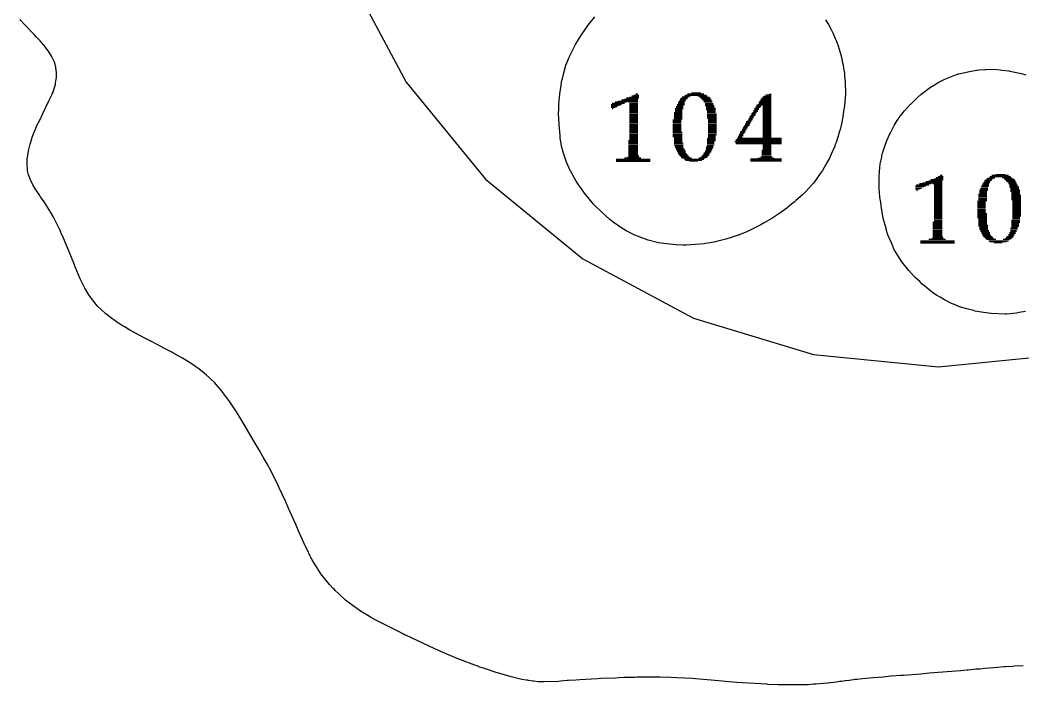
# Model space of a CAD drawing. Header units: metres. Extents: x 4 to 195, y 3 to 197.
# Drawn here: x 10.7 to 107.8, y 3.4 to 67.8 of the extents above; entities that cross this region are included whole.
import ezdxf

# ---------------------------------------------------------------- set-up
doc = ezdxf.new("R2010")
doc.units = ezdxf.units.M

msp = doc.modelspace()

# ---------------------------------------------------------------- linework, layer by layer
for p, q in [((42.339, 72.459), (48.068, 61.74)), ((65.682, 67.235), (66.34, 68.071)), ((10.759, 67.724), (10.693, 67.795)), ((11.071, 67.378), (10.759, 67.724)), ((12.051, 66.371), (11.071, 67.378)), ((65.465, 66.927), (65.682, 67.235)), ((88.701, 67.781), (88.977, 67.332)), ((88.977, 67.332), (89.27, 66.785)), ((12.266, 66.136), (12.051, 66.371)), ((12.452, 65.939), (12.266, 66.136)), ((64.658, 65.724), (65.076, 66.328)), ((65.076, 66.328), (65.465, 66.927)), ((89.27, 66.785), (89.412, 66.506)), ((89.412, 66.506), (89.638, 65.976)), ((12.55, 65.847), (12.452, 65.939)), ((12.582, 65.812), (12.55, 65.847)), ((12.639, 65.739), (12.582, 65.812)), ((12.979, 65.342), (12.639, 65.739)), ((13.026, 65.29), (12.979, 65.342)), ((13.124, 65.166), (13.026, 65.29)), ((13.42, 64.768), (13.124, 65.166)), ((64.245, 64.941), (64.481, 65.402)), ((64.481, 65.402), (64.658, 65.724)), ((89.638, 65.976), (89.745, 65.714)), ((89.745, 65.714), (89.912, 65.262)), ((89.912, 65.262), (90.024, 64.941)), ((13.498, 64.636), (13.42, 64.768)), ((13.741, 64.247), (13.498, 64.636)), ((13.927, 63.87), (13.741, 64.247)), ((63.731, 63.837), (63.868, 64.159)), ((63.868, 64.159), (64.001, 64.423)), ((64.001, 64.423), (64.245, 64.941)), ((90.024, 64.941), (90.238, 64.159)), ((90.238, 64.159), (90.34, 63.607)), ((14.004, 63.725), (13.927, 63.87)), ((14.049, 63.6), (14.004, 63.725)), ((14.152, 63.203), (14.049, 63.6)), ((14.165, 63.136), (14.152, 63.203)), ((14.226, 62.681), (14.165, 63.136)), ((63.318, 62.525), (63.559, 63.376)), ((63.559, 63.376), (63.731, 63.837)), ((90.34, 63.607), (90.397, 63.376)), ((90.397, 63.376), (90.469, 62.917)), ((14.205, 62.034), (14.221, 62.159)), ((14.221, 62.159), (14.232, 62.556)), ((14.232, 62.556), (14.226, 62.681)), ((63.213, 62.077), (63.318, 62.525)), ((90.469, 62.917), (90.519, 62.627)), ((90.519, 62.627), (90.543, 62.274)), ((90.543, 62.274), (90.588, 61.811)), ((100.246, 62.041), (100.732, 62.239)), ((100.732, 62.239), (101.387, 62.478)), ((101.387, 62.478), (101.524, 62.531)), ((101.524, 62.531), (101.613, 62.559)), ((101.613, 62.559), (102.638, 62.777)), ((102.638, 62.777), (103.309, 62.89)), ((103.309, 62.89), (103.375, 62.895)), ((103.375, 62.895), (103.582, 62.932)), ((103.582, 62.932), (104.141, 62.98)), ((104.141, 62.98), (104.252, 62.975)), ((104.252, 62.975), (104.956, 62.989)), ((104.956, 62.989), (104.961, 62.989)), ((104.961, 62.989), (105.645, 62.922)), ((105.645, 62.922), (105.752, 62.914)), ((105.752, 62.914), (106.429, 62.824)), ((106.429, 62.824), (106.541, 62.805)), ((106.541, 62.805), (107.657, 62.572)), ((107.657, 62.572), (108.092, 62.462)), ((13.993, 61.115), (14.115, 61.513)), ((14.115, 61.513), (14.14, 61.637)), ((14.14, 61.637), (14.205, 62.034)), ((48.068, 61.74), (55.778, 52.345)), ((62.964, 60.624), (63.076, 61.433)), ((63.076, 61.433), (63.14, 61.811)), ((63.14, 61.811), (63.213, 62.077)), ((90.588, 61.811), (90.602, 61.35)), ((90.602, 61.35), (90.622, 61.029)), ((97.918, 60.555), (98.865, 61.267)), ((98.865, 61.267), (99.233, 61.496)), ((99.233, 61.496), (99.649, 61.74)), ((99.649, 61.74), (99.851, 61.851)), ((99.851, 61.851), (100.246, 62.041)), ((13.587, 60.142), (13.803, 60.593)), ((13.803, 60.593), (13.926, 60.916)), ((13.926, 60.916), (13.993, 61.115)), ((62.874, 59.624), (62.918, 60.246)), ((62.918, 60.246), (62.964, 60.624)), ((69.721, 60.289), (70.621, 60.289)), ((70.621, 60.389), (69.921, 60.389)), ((70.121, 60.489), (70.621, 60.489)), ((70.521, 60.589), (70.321, 60.589)), ((75.421, 60.289), (74.821, 60.289)), ((75.621, 60.389), (75.021, 60.389)), ((75.121, 60.489), (77.121, 60.489)), ((76.921, 60.589), (75.321, 60.589)), ((76.621, 60.689), (75.721, 60.689)), ((77.221, 60.389), (76.321, 60.389)), ((76.521, 60.289), (77.421, 60.289)), ((83.421, 60.289), (82.621, 60.289)), ((82.721, 60.389), (83.421, 60.389)), ((83.421, 60.489), (82.921, 60.489)), ((83.221, 60.589), (83.421, 60.589)), ((90.598, 60.246), (90.521, 59.454)), ((90.615, 60.567), (90.598, 60.246)), ((90.622, 61.029), (90.615, 60.567)), ((96.936, 59.616), (97.603, 60.269)), ((97.603, 60.269), (97.918, 60.555)), ((12.907, 58.704), (13.46, 59.853)), ((13.46, 59.853), (13.587, 60.142)), ((62.863, 59.155), (62.867, 59.464)), ((62.867, 59.464), (62.874, 59.624)), ((67.921, 59.589), (68.921, 59.589)), ((68.721, 59.489), (67.921, 59.489)), ((67.921, 59.389), (68.521, 59.389)), ((68.321, 59.289), (67.921, 59.289)), ((69.221, 59.689), (68.021, 59.689)), ((69.421, 59.789), (68.321, 59.789)), ((68.621, 59.889), (70.521, 59.889)), ((70.521, 59.989), (68.921, 59.989)), ((69.221, 60.089), (70.521, 60.089)), ((70.621, 60.189), (69.421, 60.189)), ((70.521, 59.789), (69.621, 59.789)), ((69.721, 59.689), (70.521, 59.689)), ((70.521, 59.589), (69.721, 59.589)), ((69.721, 59.489), (70.521, 59.489)), ((70.521, 59.389), (69.721, 59.389)), ((69.721, 59.289), (70.521, 59.289)), ((74.221, 59.389), (74.921, 59.389)), ((74.921, 59.289), (74.221, 59.289)), ((74.321, 59.589), (75.021, 59.589)), ((74.921, 59.489), (74.321, 59.489)), ((74.421, 59.789), (75.021, 59.789)), ((75.021, 59.689), (74.421, 59.689)), ((75.121, 59.889), (74.521, 59.889)), ((75.221, 60.089), (74.621, 60.089)), ((74.621, 59.989), (75.121, 59.989)), ((74.721, 60.189), (75.321, 60.189)), ((77.521, 60.189), (76.621, 60.189)), ((76.721, 60.089), (77.621, 60.089)), ((77.621, 59.989), (76.821, 59.989)), ((76.921, 59.889), (77.721, 59.889)), ((77.721, 59.789), (76.921, 59.789)), ((77.021, 59.689), (77.821, 59.689)), ((77.821, 59.589), (77.021, 59.589)), ((77.021, 59.489), (77.921, 59.489)), ((77.921, 59.389), (77.121, 59.389)), ((77.121, 59.289), (77.921, 59.289)), ((82.321, 59.289), (81.921, 59.289)), ((82.521, 59.489), (82.021, 59.489)), ((82.021, 59.389), (82.421, 59.389)), ((82.121, 59.589), (83.421, 59.589)), ((82.221, 59.789), (83.421, 59.789)), ((83.421, 59.689), (82.221, 59.689)), ((83.421, 59.889), (82.321, 59.889)), ((83.421, 60.089), (82.421, 60.089)), ((82.421, 59.989), (83.421, 59.989)), ((82.521, 60.189), (83.421, 60.189)), ((83.421, 59.489), (82.621, 59.489)), ((82.621, 59.389), (83.421, 59.389)), ((83.421, 59.289), (82.621, 59.289)), ((90.521, 59.454), (90.436, 58.943)), ((96.351, 58.971), (96.922, 59.603)), ((96.922, 59.603), (96.928, 59.609)), ((96.928, 59.609), (96.936, 59.616)), ((12.608, 58.058), (12.907, 58.704)), ((62.836, 58.681), (62.863, 59.155)), ((62.919, 57.227), (62.836, 58.681)), ((68.021, 59.189), (68.121, 59.189)), ((70.521, 59.189), (69.721, 59.189)), ((69.721, 59.089), (70.521, 59.089)), ((70.521, 58.989), (69.721, 58.989)), ((69.721, 58.889), (70.521, 58.889)), ((70.521, 58.789), (69.721, 58.789)), ((69.721, 58.689), (70.521, 58.689)), ((70.521, 58.589), (69.721, 58.589)), ((69.721, 58.489), (70.521, 58.489)), ((70.521, 58.389), (69.721, 58.389)), ((69.721, 58.289), (70.521, 58.289)), ((74.021, 58.789), (74.821, 58.789)), ((74.821, 58.689), (74.021, 58.689)), ((74.021, 58.589), (74.821, 58.589)), ((74.821, 58.489), (74.021, 58.489)), ((74.021, 58.389), (74.821, 58.389)), ((74.821, 58.289), (74.021, 58.289)), ((74.121, 59.189), (74.921, 59.189)), ((74.821, 59.089), (74.121, 59.089)), ((74.121, 58.989), (74.821, 58.989)), ((74.821, 58.889), (74.121, 58.889)), ((78.021, 59.189), (77.121, 59.189)), ((77.121, 59.089), (78.021, 59.089)), ((78.021, 58.989), (77.221, 58.989)), ((77.221, 58.889), (78.021, 58.889)), ((78.021, 58.789), (77.221, 58.789)), ((77.221, 58.689), (78.121, 58.689)), ((78.121, 58.589), (77.221, 58.589)), ((77.221, 58.489), (78.121, 58.489)), ((78.121, 58.389), (77.221, 58.389)), ((77.221, 58.289), (78.121, 58.289)), ((81.321, 58.389), (81.721, 58.389)), ((81.721, 58.289), (81.321, 58.289)), ((81.821, 58.489), (81.421, 58.489)), ((81.921, 58.689), (81.521, 58.689)), ((81.521, 58.589), (81.921, 58.589)), ((81.621, 58.789), (82.021, 58.789)), ((81.721, 58.989), (82.121, 58.989)), ((82.121, 58.889), (81.721, 58.889)), ((81.821, 59.189), (82.221, 59.189)), ((82.221, 59.089), (81.821, 59.089)), ((82.621, 59.189), (83.421, 59.189)), ((83.421, 59.089), (82.621, 59.089)), ((82.621, 58.989), (83.421, 58.989)), ((83.421, 58.889), (82.621, 58.889)), ((82.621, 58.789), (83.421, 58.789)), ((83.421, 58.689), (82.621, 58.689)), ((82.621, 58.589), (83.421, 58.589)), ((83.421, 58.489), (82.621, 58.489)), ((82.621, 58.389), (83.421, 58.389)), ((83.421, 58.289), (82.621, 58.289)), ((90.367, 58.382), (90.236, 57.696)), ((90.436, 58.943), (90.367, 58.382)), ((95.748, 58.2), (95.818, 58.304)), ((95.818, 58.304), (96.351, 58.971)), ((11.88, 56.417), (12.296, 57.462)), ((12.296, 57.462), (12.328, 57.53)), ((12.328, 57.53), (12.484, 57.832)), ((12.484, 57.832), (12.608, 58.058)), ((70.521, 58.189), (69.721, 58.189)), ((69.721, 58.089), (70.521, 58.089)), ((70.521, 57.989), (69.721, 57.989)), ((69.721, 57.889), (70.521, 57.889)), ((70.521, 57.789), (69.721, 57.789)), ((69.721, 57.689), (70.521, 57.689)), ((70.521, 57.589), (69.721, 57.589)), ((69.721, 57.489), (70.521, 57.489)), ((70.521, 57.389), (69.721, 57.389)), ((73.921, 58.089), (74.721, 58.089)), ((74.721, 57.989), (73.921, 57.989)), ((73.921, 57.889), (74.721, 57.889)), ((74.721, 57.789), (73.921, 57.789)), ((73.921, 57.689), (74.721, 57.689)), ((74.721, 57.589), (73.921, 57.589)), ((73.921, 57.489), (74.721, 57.489)), ((74.721, 57.389), (73.921, 57.389)), ((74.021, 58.189), (74.821, 58.189)), ((78.121, 58.189), (77.321, 58.189)), ((77.321, 58.089), (78.121, 58.089)), ((78.121, 57.989), (77.321, 57.989)), ((77.321, 57.889), (78.121, 57.889)), ((78.121, 57.789), (77.321, 57.789)), ((77.321, 57.689), (78.121, 57.689)), ((78.121, 57.589), (77.321, 57.589)), ((77.321, 57.489), (78.121, 57.489)), ((78.121, 57.389), (77.321, 57.389)), ((80.721, 57.389), (81.121, 57.389)), ((81.221, 57.489), (80.821, 57.489)), ((81.321, 57.689), (80.921, 57.689)), ((80.921, 57.589), (81.321, 57.589)), ((81.421, 57.889), (81.021, 57.889)), ((81.021, 57.789), (81.421, 57.789)), ((81.121, 57.989), (81.521, 57.989)), ((81.221, 58.189), (81.621, 58.189)), ((81.621, 58.089), (81.221, 58.089)), ((82.621, 58.189), (83.421, 58.189)), ((83.421, 58.089), (82.621, 58.089)), ((82.621, 57.989), (83.421, 57.989)), ((83.421, 57.889), (82.621, 57.889)), ((82.621, 57.789), (83.421, 57.789)), ((83.421, 57.689), (82.621, 57.689)), ((82.621, 57.589), (83.421, 57.589)), ((83.421, 57.489), (82.621, 57.489)), ((82.621, 57.389), (83.421, 57.389)), ((90.236, 57.696), (90.104, 57.164)), ((95.147, 57.155), (95.349, 57.558)), ((95.349, 57.558), (95.642, 58.019)), ((95.642, 58.019), (95.748, 58.2)), ((11.824, 56.255), (11.88, 56.417)), ((62.992, 56.617), (62.919, 57.227)), ((63.01, 56.334), (62.992, 56.617)), ((63.13, 55.603), (63.01, 56.334)), ((69.721, 57.289), (70.521, 57.289)), ((70.521, 57.189), (69.721, 57.189)), ((69.721, 57.089), (70.521, 57.089)), ((70.521, 56.989), (69.721, 56.989)), ((69.721, 56.889), (70.521, 56.889)), ((70.521, 56.789), (69.721, 56.789)), ((69.721, 56.689), (70.521, 56.689)), ((70.521, 56.589), (69.721, 56.589)), ((69.721, 56.489), (70.521, 56.489)), ((70.521, 56.389), (69.721, 56.389)), ((73.921, 57.289), (74.721, 57.289)), ((74.721, 57.189), (73.921, 57.189)), ((73.921, 57.089), (74.721, 57.089)), ((74.721, 56.989), (73.921, 56.989)), ((73.921, 56.889), (74.821, 56.889)), ((74.821, 56.789), (73.921, 56.789)), ((73.921, 56.689), (74.821, 56.689)), ((74.821, 56.589), (73.921, 56.589)), ((73.921, 56.489), (74.821, 56.489)), ((74.821, 56.389), (74.021, 56.389)), ((77.321, 57.289), (78.121, 57.289)), ((78.121, 57.189), (77.321, 57.189)), ((77.321, 57.089), (78.121, 57.089)), ((78.121, 56.989), (77.321, 56.989)), ((77.321, 56.889), (78.121, 56.889)), ((78.121, 56.789), (77.321, 56.789)), ((77.321, 56.689), (78.121, 56.689)), ((78.021, 56.589), (77.321, 56.589)), ((77.321, 56.489), (78.021, 56.489)), ((78.021, 56.389), (77.321, 56.389)), ((80.621, 56.489), (80.221, 56.489)), ((80.221, 56.389), (80.621, 56.389)), ((80.721, 56.689), (80.321, 56.689)), ((80.321, 56.589), (80.721, 56.589)), ((80.921, 56.889), (80.421, 56.889)), ((80.421, 56.789), (80.821, 56.789)), ((80.521, 56.989), (80.921, 56.989)), ((80.621, 57.189), (81.021, 57.189)), ((81.021, 57.089), (80.621, 57.089)), ((81.121, 57.289), (80.721, 57.289)), ((83.421, 57.289), (82.621, 57.289)), ((82.621, 57.189), (83.421, 57.189)), ((83.421, 57.089), (82.621, 57.089)), ((82.621, 56.989), (83.421, 56.989)), ((83.421, 56.889), (82.621, 56.889)), ((82.621, 56.789), (83.421, 56.789)), ((83.421, 56.689), (82.621, 56.689)), ((82.621, 56.589), (83.421, 56.589)), ((83.421, 56.489), (82.621, 56.489)), ((82.621, 56.389), (83.421, 56.389)), ((89.907, 56.501), (89.713, 55.897)), ((89.986, 56.795), (89.907, 56.501)), ((90.104, 57.164), (89.986, 56.795)), ((94.641, 56.108), (94.929, 56.734)), ((94.929, 56.734), (94.972, 56.838)), ((94.972, 56.838), (95.147, 57.155)), ((11.505, 55.098), (11.666, 55.726)), ((11.666, 55.726), (11.824, 56.255)), ((63.14, 55.551), (63.13, 55.603)), ((63.298, 54.948), (63.14, 55.551)), ((69.621, 56.089), (70.521, 56.089)), ((70.521, 55.989), (69.621, 55.989)), ((69.621, 55.889), (70.521, 55.889)), ((70.521, 55.789), (69.621, 55.789)), ((69.621, 55.689), (70.521, 55.689)), ((70.521, 55.589), (69.621, 55.589)), ((69.621, 55.489), (70.521, 55.489)), ((70.521, 55.389), (69.621, 55.389)), ((69.721, 56.289), (70.521, 56.289)), ((70.521, 56.189), (69.721, 56.189)), ((74.021, 56.289), (74.821, 56.289)), ((74.821, 56.189), (74.021, 56.189)), ((74.021, 56.089), (74.821, 56.089)), ((74.821, 55.989), (74.021, 55.989)), ((74.021, 55.889), (74.821, 55.889)), ((74.921, 55.789), (74.021, 55.789)), ((74.021, 55.689), (74.921, 55.689)), ((74.921, 55.589), (74.121, 55.589)), ((74.121, 55.489), (74.921, 55.489)), ((74.921, 55.389), (74.121, 55.389)), ((77.121, 55.489), (77.821, 55.489)), ((77.821, 55.389), (77.121, 55.389)), ((77.221, 56.289), (78.021, 56.289)), ((78.021, 56.189), (77.221, 56.189)), ((77.221, 56.089), (78.021, 56.089)), ((77.921, 55.989), (77.221, 55.989)), ((77.221, 55.889), (77.921, 55.889)), ((77.921, 55.789), (77.221, 55.789)), ((77.221, 55.689), (77.921, 55.689)), ((77.821, 55.589), (77.221, 55.589)), ((79.921, 55.989), (84.421, 55.989)), ((80.021, 56.189), (84.421, 56.189)), ((84.421, 56.089), (80.021, 56.089)), ((84.421, 55.889), (80.021, 55.889)), ((80.021, 55.789), (84.421, 55.789)), ((84.421, 56.289), (80.121, 56.289)), ((83.421, 55.689), (82.621, 55.689)), ((82.621, 55.589), (83.421, 55.589)), ((83.421, 55.489), (82.621, 55.489)), ((82.621, 55.389), (83.421, 55.389)), ((89.584, 55.551), (89.245, 54.769)), ((89.639, 55.714), (89.584, 55.551)), ((89.713, 55.897), (89.639, 55.714)), ((94.221, 54.851), (94.383, 55.361)), ((94.383, 55.361), (94.45, 55.546)), ((94.45, 55.546), (94.641, 56.108)), ((11.382, 54.331), (11.43, 54.656)), ((11.43, 54.656), (11.468, 54.853)), ((11.468, 54.853), (11.505, 55.098)), ((63.347, 54.783), (63.298, 54.948)), ((63.621, 53.987), (63.347, 54.783)), ((70.821, 54.389), (69.221, 54.389)), ((69.521, 54.489), (70.621, 54.489)), ((69.621, 55.289), (70.521, 55.289)), ((70.521, 55.189), (69.621, 55.189)), ((69.621, 55.089), (70.521, 55.089)), ((70.521, 54.989), (69.621, 54.989)), ((69.621, 54.889), (70.521, 54.889)), ((70.521, 54.789), (69.621, 54.789)), ((69.621, 54.689), (70.521, 54.689)), ((70.621, 54.589), (69.621, 54.589)), ((74.221, 55.289), (75.021, 55.289)), ((75.021, 55.189), (74.221, 55.189)), ((74.321, 55.089), (75.121, 55.089)), ((75.121, 54.989), (74.321, 54.989)), ((74.421, 54.889), (75.121, 54.889)), ((75.221, 54.789), (74.421, 54.789)), ((74.521, 54.689), (75.321, 54.689)), ((75.421, 54.589), (74.621, 54.589)), ((74.721, 54.489), (75.521, 54.489)), ((75.721, 54.389), (74.821, 54.389)), ((77.021, 54.389), (76.421, 54.389)), ((76.621, 54.489), (77.221, 54.489)), ((77.321, 54.589), (76.721, 54.589)), ((76.821, 54.689), (77.421, 54.689)), ((76.921, 54.889), (77.521, 54.889)), ((77.421, 54.789), (76.921, 54.789)), ((77.021, 55.089), (77.621, 55.089)), ((77.621, 54.989), (77.021, 54.989)), ((77.121, 55.289), (77.721, 55.289)), ((77.721, 55.189), (77.121, 55.189)), ((82.121, 54.389), (83.721, 54.389)), ((83.521, 54.489), (82.421, 54.489)), ((83.421, 55.089), (82.521, 55.089)), ((82.521, 54.989), (83.421, 54.989)), ((83.421, 54.889), (82.521, 54.889)), ((82.521, 54.789), (83.421, 54.789)), ((83.421, 54.689), (82.521, 54.689)), ((82.521, 54.589), (83.421, 54.589)), ((83.421, 55.289), (82.621, 55.289)), ((82.621, 55.189), (83.421, 55.189)), ((89.245, 54.769), (89.035, 54.322)), ((93.989, 53.839), (94.132, 54.464)), ((94.132, 54.464), (94.155, 54.607)), ((94.155, 54.607), (94.221, 54.851)), ((11.371, 53.809), (11.376, 54.27)), ((11.374, 53.731), (11.371, 53.809)), ((11.4, 53.287), (11.374, 53.731)), ((11.376, 54.27), (11.382, 54.331)), ((63.998, 53.128), (63.621, 53.987)), ((68.421, 54.289), (71.721, 54.289)), ((71.721, 54.189), (68.421, 54.189)), ((68.421, 54.089), (71.721, 54.089)), ((75.021, 54.289), (76.921, 54.289)), ((75.121, 54.189), (76.721, 54.189)), ((76.321, 54.089), (75.521, 54.089)), ((84.421, 54.289), (81.421, 54.289)), ((81.421, 54.189), (84.421, 54.189)), ((84.421, 54.089), (81.421, 54.089)), ((88.856, 53.992), (88.395, 53.204)), ((89.035, 54.322), (88.856, 53.992)), ((93.907, 53.094), (93.952, 53.441)), ((93.952, 53.441), (93.989, 53.839)), ((11.416, 53.162), (11.4, 53.287)), ((11.516, 52.765), (11.416, 53.162)), ((11.67, 52.368), (11.516, 52.765)), ((64.019, 53.087), (63.998, 53.128)), ((64.378, 52.432), (64.019, 53.087)), ((87.977, 52.599), (87.864, 52.421)), ((88.213, 52.92), (87.977, 52.599)), ((88.395, 53.204), (88.213, 52.92)), ((93.881, 52.25), (93.9, 52.574)), ((93.9, 52.574), (93.907, 53.094)), ((100.096, 52.493), (99.396, 52.493)), ((99.596, 52.593), (100.096, 52.593)), ((99.996, 52.693), (99.796, 52.693)), ((104.496, 52.493), (105.096, 52.493)), ((104.596, 52.593), (106.596, 52.593)), ((106.396, 52.693), (104.796, 52.693)), ((105.196, 52.793), (106.096, 52.793)), ((106.696, 52.493), (105.796, 52.493)), ((11.71, 52.243), (11.67, 52.368)), ((11.918, 51.846), (11.71, 52.243)), ((11.974, 51.721), (11.918, 51.846)), ((12.31, 51.182), (11.974, 51.721)), ((55.778, 52.345), (65.174, 44.635)), ((64.55, 52.143), (64.378, 52.432)), ((64.676, 51.961), (64.55, 52.143)), ((64.686, 51.956), (64.676, 51.961)), ((64.9, 51.633), (64.686, 51.956)), ((65.449, 50.872), (64.9, 51.633)), ((87.376, 51.802), (86.788, 51.151)), ((87.512, 51.971), (87.376, 51.802)), ((87.864, 52.421), (87.512, 51.971)), ((93.89, 52.027), (93.881, 52.25)), ((93.896, 51.44), (93.89, 52.027)), ((97.396, 51.693), (98.396, 51.693)), ((98.196, 51.593), (97.396, 51.593)), ((97.396, 51.493), (97.996, 51.493)), ((97.496, 51.793), (98.696, 51.793)), ((98.896, 51.893), (97.796, 51.893)), ((98.096, 51.993), (99.996, 51.993)), ((99.996, 52.093), (98.396, 52.093)), ((98.696, 52.193), (99.996, 52.193)), ((100.096, 52.293), (98.896, 52.293)), ((99.996, 51.893), (99.096, 51.893)), ((99.196, 52.393), (100.096, 52.393)), ((99.196, 51.793), (99.996, 51.793)), ((99.996, 51.693), (99.196, 51.693)), ((99.196, 51.593), (99.996, 51.593)), ((99.996, 51.493), (99.196, 51.493)), ((103.696, 51.493), (104.396, 51.493)), ((103.796, 51.693), (104.496, 51.693)), ((104.396, 51.593), (103.796, 51.593)), ((103.896, 51.893), (104.496, 51.893)), ((104.496, 51.793), (103.896, 51.793)), ((104.596, 51.993), (103.996, 51.993)), ((104.696, 52.193), (104.096, 52.193)), ((104.096, 52.093), (104.596, 52.093)), ((104.196, 52.293), (104.796, 52.293)), ((104.896, 52.393), (104.296, 52.393)), ((105.996, 52.393), (106.896, 52.393)), ((106.996, 52.293), (106.096, 52.293)), ((106.196, 52.193), (107.096, 52.193)), ((107.096, 52.093), (106.296, 52.093)), ((106.396, 51.993), (107.196, 51.993)), ((107.196, 51.893), (106.396, 51.893)), ((106.496, 51.793), (107.296, 51.793)), ((107.296, 51.693), (106.496, 51.693)), ((106.496, 51.593), (107.396, 51.593)), ((107.396, 51.493), (106.596, 51.493)), ((12.622, 50.753), (12.31, 51.182)), ((12.681, 50.65), (12.622, 50.753)), ((13.023, 50.156), (12.681, 50.65)), ((65.665, 50.604), (65.449, 50.872)), ((66.235, 49.938), (65.665, 50.604)), ((86.474, 50.845), (85.817, 50.27)), ((86.788, 51.151), (86.474, 50.845)), ((93.926, 51.073), (93.896, 51.44)), ((93.956, 50.619), (93.926, 51.073)), ((93.958, 50.598), (93.956, 50.619)), ((94.063, 49.904), (93.958, 50.598)), ((97.796, 51.393), (97.396, 51.393)), ((97.496, 51.293), (97.596, 51.293)), ((99.196, 51.393), (99.996, 51.393)), ((99.996, 51.293), (99.196, 51.293)), ((99.196, 51.193), (99.996, 51.193)), ((99.996, 51.093), (99.196, 51.093)), ((99.196, 50.993), (99.996, 50.993)), ((99.996, 50.893), (99.196, 50.893)), ((99.196, 50.793), (99.996, 50.793)), ((99.996, 50.693), (99.196, 50.693)), ((99.196, 50.593), (99.996, 50.593)), ((103.496, 50.893), (104.296, 50.893)), ((104.296, 50.793), (103.496, 50.793)), ((103.496, 50.693), (104.296, 50.693)), ((104.296, 50.593), (103.496, 50.593)), ((103.596, 51.293), (104.396, 51.293)), ((104.296, 51.193), (103.596, 51.193)), ((103.596, 51.093), (104.296, 51.093)), ((104.296, 50.993), (103.596, 50.993)), ((104.396, 51.393), (103.696, 51.393)), ((106.596, 51.393), (107.396, 51.393)), ((107.496, 51.293), (106.596, 51.293)), ((106.596, 51.193), (107.496, 51.193)), ((107.496, 51.093), (106.696, 51.093)), ((106.696, 50.993), (107.496, 50.993)), ((107.496, 50.893), (106.696, 50.893)), ((106.696, 50.793), (107.596, 50.793)), ((107.596, 50.693), (106.696, 50.693)), ((106.696, 50.593), (107.596, 50.593)), ((13.688, 49.112), (13.023, 50.156)), ((66.363, 49.801), (66.235, 49.938)), ((67.038, 49.142), (66.363, 49.801)), ((84.933, 49.556), (84.256, 49.059)), ((85.438, 49.947), (84.933, 49.556)), ((85.64, 50.126), (85.438, 49.947)), ((85.817, 50.27), (85.64, 50.126)), ((94.087, 49.768), (94.063, 49.904)), ((94.219, 48.944), (94.087, 49.768)), ((99.996, 50.493), (99.196, 50.493)), ((99.196, 50.393), (99.996, 50.393)), ((99.996, 50.293), (99.196, 50.293)), ((99.196, 50.193), (99.996, 50.193)), ((99.996, 50.093), (99.196, 50.093)), ((99.196, 49.993), (99.996, 49.993)), ((99.996, 49.893), (99.196, 49.893)), ((99.196, 49.793), (99.996, 49.793)), ((99.996, 49.693), (99.196, 49.693)), ((99.196, 49.593), (99.996, 49.593)), ((104.196, 50.193), (103.396, 50.193)), ((103.396, 50.093), (104.196, 50.093)), ((104.196, 49.993), (103.396, 49.993)), ((103.396, 49.893), (104.196, 49.893)), ((104.196, 49.793), (103.396, 49.793)), ((103.396, 49.693), (104.196, 49.693)), ((104.196, 49.593), (103.396, 49.593)), ((103.496, 50.493), (104.296, 50.493)), ((104.296, 50.393), (103.496, 50.393)), ((103.496, 50.293), (104.296, 50.293)), ((107.596, 50.493), (106.696, 50.493)), ((106.696, 50.393), (107.596, 50.393)), ((107.596, 50.293), (106.796, 50.293)), ((106.796, 50.193), (107.596, 50.193)), ((107.596, 50.093), (106.796, 50.093)), ((106.796, 49.993), (107.596, 49.993)), ((107.596, 49.893), (106.796, 49.893)), ((106.796, 49.793), (107.596, 49.793)), ((107.596, 49.693), (106.796, 49.693)), ((106.796, 49.593), (107.596, 49.593)), ((13.906, 48.722), (13.688, 49.112)), ((13.937, 48.671), (13.906, 48.722)), ((14.486, 47.579), (13.937, 48.671)), ((67.82, 48.443), (67.038, 49.142)), ((84.256, 49.059), (83.504, 48.546)), ((94.315, 48.437), (94.219, 48.944)), ((99.996, 49.493), (99.196, 49.493)), ((99.196, 49.393), (99.996, 49.393)), ((99.996, 49.293), (99.196, 49.293)), ((99.196, 49.193), (99.996, 49.193)), ((99.996, 49.093), (99.196, 49.093)), ((99.196, 48.993), (99.996, 48.993)), ((99.996, 48.893), (99.196, 48.893)), ((99.196, 48.793), (99.996, 48.793)), ((99.996, 48.693), (99.196, 48.693)), ((99.196, 48.593), (99.996, 48.593)), ((103.396, 49.493), (104.196, 49.493)), ((104.196, 49.393), (103.396, 49.393)), ((103.396, 49.293), (104.196, 49.293)), ((104.196, 49.193), (103.396, 49.193)), ((103.396, 49.093), (104.196, 49.093)), ((104.296, 48.993), (103.396, 48.993)), ((103.396, 48.893), (104.296, 48.893)), ((104.296, 48.793), (103.396, 48.793)), ((103.396, 48.693), (104.296, 48.693)), ((104.296, 48.593), (103.396, 48.593)), ((107.596, 49.493), (106.796, 49.493)), ((106.796, 49.393), (107.596, 49.393)), ((107.596, 49.293), (106.796, 49.293)), ((106.796, 49.193), (107.596, 49.193)), ((107.596, 49.093), (106.796, 49.093)), ((106.796, 48.993), (107.596, 48.993)), ((107.596, 48.893), (106.796, 48.893)), ((106.796, 48.793), (107.596, 48.793)), ((107.496, 48.693), (106.796, 48.693)), ((106.796, 48.593), (107.496, 48.593)), ((68.141, 48.19), (67.82, 48.443)), ((68.549, 47.892), (68.141, 48.19)), ((68.862, 47.682), (68.549, 47.892)), ((69.385, 47.342), (68.862, 47.682)), ((81.905, 47.656), (81.727, 47.563)), ((82.367, 47.912), (81.905, 47.656)), ((82.688, 48.078), (82.367, 47.912)), ((83.504, 48.546), (82.688, 48.078)), ((94.386, 48.121), (94.315, 48.437)), ((94.551, 47.588), (94.386, 48.121)), ((94.577, 47.492), (94.551, 47.588)), ((99.096, 48.193), (99.996, 48.193)), ((99.996, 48.093), (99.096, 48.093)), ((99.096, 47.993), (99.996, 47.993)), ((99.996, 47.893), (99.096, 47.893)), ((99.096, 47.793), (99.996, 47.793)), ((99.996, 47.693), (99.096, 47.693)), ((99.096, 47.593), (99.996, 47.593)), ((99.996, 48.493), (99.196, 48.493)), ((99.196, 48.393), (99.996, 48.393)), ((99.996, 48.293), (99.196, 48.293)), ((103.496, 48.493), (104.296, 48.493)), ((104.296, 48.393), (103.496, 48.393)), ((103.496, 48.293), (104.296, 48.293)), ((104.296, 48.193), (103.496, 48.193)), ((103.496, 48.093), (104.296, 48.093)), ((104.296, 47.993), (103.496, 47.993)), ((103.496, 47.893), (104.396, 47.893)), ((104.396, 47.793), (103.496, 47.793)), ((103.596, 47.693), (104.396, 47.693)), ((104.396, 47.593), (103.596, 47.593)), ((106.596, 47.593), (107.296, 47.593)), ((106.696, 48.393), (107.496, 48.393)), ((107.496, 48.293), (106.696, 48.293)), ((106.696, 48.193), (107.496, 48.193)), ((107.396, 48.093), (106.696, 48.093)), ((106.696, 47.993), (107.396, 47.993)), ((107.396, 47.893), (106.696, 47.893)), ((106.696, 47.793), (107.396, 47.793)), ((107.296, 47.693), (106.696, 47.693)), ((107.496, 48.493), (106.796, 48.493)), ((14.502, 47.546), (14.486, 47.579)), ((14.718, 47.029), (14.502, 47.546)), ((14.826, 46.787), (14.718, 47.029)), ((14.892, 46.63), (14.826, 46.787)), ((14.993, 46.407), (14.892, 46.63)), ((69.761, 47.151), (69.385, 47.342)), ((70.168, 46.957), (69.761, 47.151)), ((70.494, 46.817), (70.168, 46.957)), ((71.271, 46.537), (70.494, 46.817)), ((79.556, 46.695), (79.037, 46.544)), ((80.425, 47.001), (79.556, 46.695)), ((80.97, 47.226), (80.425, 47.001)), ((81.123, 47.284), (80.97, 47.226)), ((81.727, 47.563), (81.123, 47.284)), ((94.74, 46.976), (94.577, 47.492)), ((94.961, 46.441), (94.74, 46.976)), ((99.996, 47.493), (99.096, 47.493)), ((99.096, 47.393), (99.996, 47.393)), ((99.996, 47.293), (99.096, 47.293)), ((99.096, 47.193), (99.996, 47.193)), ((99.996, 47.093), (99.096, 47.093)), ((99.096, 46.993), (99.996, 46.993)), ((99.996, 46.893), (99.096, 46.893)), ((99.096, 46.793), (99.996, 46.793)), ((100.096, 46.693), (99.096, 46.693)), ((103.596, 47.493), (104.396, 47.493)), ((103.696, 47.393), (104.496, 47.393)), ((104.496, 47.293), (103.696, 47.293)), ((103.796, 47.193), (104.596, 47.193)), ((104.596, 47.093), (103.796, 47.093)), ((103.896, 46.993), (104.596, 46.993)), ((104.696, 46.893), (103.896, 46.893)), ((103.996, 46.793), (104.796, 46.793)), ((104.896, 46.693), (104.096, 46.693)), ((106.796, 46.693), (106.196, 46.693)), ((106.296, 46.793), (106.896, 46.793)), ((106.396, 46.993), (106.996, 46.993)), ((106.896, 46.893), (106.396, 46.893)), ((106.496, 47.193), (107.096, 47.193)), ((107.096, 47.093), (106.496, 47.093)), ((107.296, 47.493), (106.596, 47.493)), ((106.596, 47.393), (107.196, 47.393)), ((107.196, 47.293), (106.596, 47.293)), ((15.214, 45.855), (14.993, 46.407)), ((15.409, 45.396), (15.214, 45.855)), ((71.502, 46.458), (71.271, 46.537)), ((72.515, 46.2), (71.502, 46.458)), ((73.298, 46.078), (72.515, 46.2)), ((74.241, 45.985), (73.298, 46.078)), ((74.863, 45.97), (74.241, 45.985)), ((75.209, 45.971), (74.863, 45.97)), ((75.645, 45.982), (75.209, 45.971)), ((76.082, 46.018), (75.645, 45.982)), ((76.942, 46.098), (76.082, 46.018)), ((77.275, 46.141), (76.942, 46.098)), ((77.509, 46.184), (77.275, 46.141)), ((78.022, 46.287), (77.509, 46.184)), ((78.266, 46.353), (78.022, 46.287)), ((78.775, 46.464), (78.266, 46.353)), ((79.037, 46.544), (78.775, 46.464)), ((95.011, 46.338), (94.961, 46.441)), ((95.386, 45.448), (95.011, 46.338)), ((97.896, 46.393), (101.196, 46.393)), ((101.196, 46.293), (97.896, 46.293)), ((97.896, 46.193), (101.196, 46.193)), ((100.296, 46.493), (98.696, 46.493)), ((98.996, 46.593), (100.096, 46.593)), ((104.196, 46.593), (104.996, 46.593)), ((105.196, 46.493), (104.296, 46.493)), ((104.496, 46.393), (106.396, 46.393)), ((106.196, 46.293), (104.596, 46.293)), ((105.796, 46.193), (104.996, 46.193)), ((106.496, 46.493), (105.896, 46.493)), ((106.096, 46.593), (106.696, 46.593)), ((15.5, 45.162), (15.409, 45.396)), ((15.54, 45.074), (15.5, 45.162)), ((15.954, 44.053), (15.54, 45.074)), ((95.428, 45.371), (95.386, 45.448)), ((95.538, 45.204), (95.428, 45.371)), ((96.087, 44.342), (95.538, 45.204)), ((15.997, 43.938), (15.954, 44.053)), ((16.03, 43.866), (15.997, 43.938)), ((16.508, 42.708), (16.03, 43.866)), ((65.174, 44.635), (75.893, 38.905)), ((96.77, 43.492), (96.087, 44.342)), ((97.283, 42.924), (96.77, 43.492)), ((97.37, 42.834), (97.283, 42.924)), ((97.813, 42.432), (97.37, 42.834)), ((16.629, 42.452), (16.508, 42.708)), ((16.95, 41.801), (16.629, 42.452)), ((17.243, 41.31), (16.95, 41.801)), ((98.063, 42.182), (97.813, 42.432)), ((98.261, 42.011), (98.063, 42.182)), ((98.72, 41.629), (98.261, 42.011)), ((17.346, 41.151), (17.243, 41.31)), ((17.507, 40.917), (17.346, 41.151)), ((17.6, 40.792), (17.507, 40.917)), ((17.955, 40.342), (17.6, 40.792)), ((99.192, 41.279), (98.72, 41.629)), ((99.428, 41.109), (99.192, 41.279)), ((99.779, 40.919), (99.428, 41.109)), ((100.22, 40.656), (99.779, 40.919)), ((18.062, 40.214), (17.955, 40.342)), ((18.175, 40.097), (18.062, 40.214)), ((18.57, 39.701), (18.175, 40.097)), ((100.892, 40.326), (100.22, 40.656)), ((101.071, 40.258), (100.892, 40.326)), ((101.59, 40.016), (101.071, 40.258)), ((101.894, 39.934), (101.59, 40.016)), ((102.371, 39.79), (101.894, 39.934)), ((18.985, 39.321), (18.57, 39.701)), ((19.12, 39.204), (18.985, 39.321)), ((19.58, 38.854), (19.12, 39.204)), ((19.672, 38.787), (19.58, 38.854)), ((75.893, 38.905), (87.523, 35.377)), ((103.032, 39.626), (102.371, 39.79)), ((103.169, 39.58), (103.032, 39.626)), ((103.377, 39.533), (103.169, 39.58)), ((103.985, 39.437), (103.377, 39.533)), ((104.74, 39.329), (103.985, 39.437)), ((106.132, 39.278), (104.74, 39.329)), ((106.237, 39.278), (106.132, 39.278)), ((107.188, 39.376), (106.237, 39.278)), ((107.453, 39.436), (107.188, 39.376)), ((108.053, 39.546), (107.453, 39.436)), ((19.77, 38.72), (19.672, 38.787)), ((20.154, 38.448), (19.77, 38.72)), ((20.289, 38.36), (20.154, 38.448)), ((20.686, 38.117), (20.289, 38.36)), ((20.8, 38.044), (20.686, 38.117)), ((21.396, 37.695), (20.8, 38.044)), ((22.638, 37.013), (21.396, 37.695)), ((22.775, 36.943), (22.638, 37.013)), ((23.306, 36.683), (22.775, 36.943)), ((23.385, 36.637), (23.306, 36.683)), ((23.472, 36.589), (23.385, 36.637)), ((24.443, 36.088), (23.472, 36.589)), ((24.5, 36.054), (24.443, 36.088)), ((25.445, 35.555), (24.5, 36.054)), ((25.651, 35.433), (25.445, 35.555)), ((26.407, 35.014), (25.651, 35.433)), ((27.26, 34.499), (26.407, 35.014)), ((87.523, 35.377), (99.619, 34.186)), ((99.619, 34.186), (111.715, 35.377)), ((27.826, 34.104), (27.26, 34.499)), ((27.99, 33.983), (27.826, 34.104)), ((28.563, 33.539), (27.99, 33.983)), ((28.713, 33.402), (28.563, 33.539)), ((29.051, 33.112), (28.713, 33.402)), ((29.15, 33.012), (29.051, 33.112)), ((29.548, 32.628), (29.15, 33.012)), ((29.688, 32.473), (29.548, 32.628)), ((30.127, 31.958), (29.688, 32.473)), ((31.016, 30.805), (30.127, 31.958)), ((31.659, 29.82), (31.016, 30.805)), ((31.999, 29.249), (31.659, 29.82)), ((32.313, 28.748), (31.999, 29.249)), ((33.404, 26.876), (32.313, 28.748)), ((33.875, 26.07), (33.404, 26.876)), ((34.237, 25.428), (33.875, 26.07)), ((34.44, 25.105), (34.237, 25.428)), ((34.705, 24.617), (34.44, 25.105)), ((34.776, 24.492), (34.705, 24.617)), ((34.844, 24.367), (34.776, 24.492)), ((35.289, 23.506), (34.844, 24.367)), ((35.677, 22.693), (35.289, 23.506)), ((35.793, 22.461), (35.677, 22.693)), ((36.415, 21.125), (35.793, 22.461)), ((36.726, 20.406), (36.415, 21.125)), ((36.786, 20.283), (36.726, 20.406)), ((37.402, 18.914), (36.786, 20.283)), ((37.758, 18.067), (37.402, 18.914)), ((38.328, 16.776), (37.758, 18.067)), ((38.481, 16.482), (38.328, 16.776)), ((38.79, 15.835), (38.481, 16.482)), ((38.855, 15.711), (38.79, 15.835)), ((38.985, 15.493), (38.855, 15.711)), ((39.209, 15.094), (38.985, 15.493)), ((39.451, 14.715), (39.209, 15.094)), ((39.493, 14.646), (39.451, 14.715)), ((39.561, 14.553), (39.493, 14.646)), ((39.827, 14.148), (39.561, 14.553)), ((40.494, 13.296), (39.827, 14.148)), ((40.69, 13.065), (40.494, 13.296)), ((41.029, 12.711), (40.69, 13.065)), ((41.13, 12.613), (41.029, 12.711)), ((41.197, 12.542), (41.13, 12.613)), ((41.551, 12.19), (41.197, 12.542)), ((42.222, 11.589), (41.551, 12.19)), ((42.731, 11.196), (42.222, 11.589)), ((42.839, 11.105), (42.731, 11.196)), ((43.52, 10.621), (42.839, 11.105)), ((43.675, 10.516), (43.52, 10.621)), ((44.527, 9.997), (43.675, 10.516)), ((44.672, 9.911), (44.527, 9.997)), ((45.204, 9.608), (44.672, 9.911)), ((47.526, 8.45), (45.204, 9.608)), ((47.816, 8.301), (47.526, 8.45)), ((48.001, 8.213), (47.816, 8.301)), ((48.122, 8.161), (48.001, 8.213)), ((50.807, 6.918), (48.122, 8.161)), ((50.919, 6.859), (50.807, 6.918)), ((51.878, 6.424), (50.919, 6.859)), ((52.094, 6.334), (51.878, 6.424)), ((52.183, 6.307), (52.094, 6.334)), ((53.029, 5.953), (52.183, 6.307)), ((54.723, 5.303), (53.029, 5.953)), ((55.12, 5.161), (54.723, 5.303)), ((55.12, 5.15), (55.12, 5.161)), ((55.682, 4.967), (55.12, 5.15)), ((56.696, 4.617), (55.682, 4.967)), ((103.276, 4.9), (102.498, 4.829)), ((103.656, 4.924), (103.276, 4.9)), ((104.087, 4.976), (103.656, 4.924)), ((104.949, 5.035), (104.087, 4.976)), ((105.339, 5.058), (104.949, 5.035)), ((105.943, 5.121), (105.339, 5.058)), ((106.13, 5.137), (105.943, 5.121)), ((106.805, 5.174), (106.13, 5.137)), ((106.973, 5.19), (106.805, 5.174)), ((107.783, 5.236), (106.973, 5.19)), ((107.832, 5.238), (107.783, 5.236)), ((56.811, 4.581), (56.696, 4.617)), ((58.043, 4.229), (56.811, 4.581)), ((58.149, 4.196), (58.043, 4.229)), ((58.252, 4.162), (58.149, 4.196)), ((58.372, 4.135), (58.252, 4.162)), ((58.774, 4.035), (58.372, 4.135)), ((59.296, 3.924), (58.774, 4.035)), ((59.693, 3.849), (59.296, 3.924)), ((64.912, 3.893), (64.514, 3.858)), ((66.617, 3.986), (64.912, 3.893)), ((66.946, 4.01), (66.617, 3.986)), ((68.356, 4.055), (66.946, 4.01)), ((68.69, 4.077), (68.356, 4.055)), ((69.172, 4.088), (68.69, 4.077)), ((69.211, 4.091), (69.172, 4.088)), ((70.199, 4.118), (69.211, 4.091)), ((70.416, 4.129), (70.199, 4.118)), ((70.873, 4.138), (70.416, 4.129)), ((72.541, 4.125), (70.873, 4.138)), ((72.667, 4.127), (72.541, 4.125)), ((73.71, 4.093), (72.667, 4.127)), ((74.306, 4.086), (73.71, 4.093)), ((75.064, 4.033), (74.306, 4.086)), ((75.818, 3.997), (75.064, 4.033)), ((76.093, 3.978), (75.818, 3.997)), ((77.612, 3.849), (76.093, 3.978)), ((91.572, 3.899), (91.404, 3.876)), ((91.771, 3.922), (91.572, 3.899)), ((91.967, 3.937), (91.771, 3.922)), ((93.32, 4.078), (91.967, 3.937)), ((94.266, 4.143), (93.32, 4.078)), ((95.031, 4.218), (94.266, 4.143)), ((95.059, 4.218), (95.031, 4.218)), ((95.968, 4.285), (95.059, 4.218)), ((96.242, 4.3), (95.968, 4.285)), ((97.916, 4.44), (96.242, 4.3)), ((98.177, 4.47), (97.916, 4.44)), ((98.437, 4.476), (98.177, 4.47)), ((98.741, 4.514), (98.437, 4.476)), ((101.787, 4.762), (98.741, 4.514)), ((102.36, 4.821), (101.787, 4.762)), ((102.498, 4.829), (102.36, 4.821)), ((59.817, 3.831), (59.693, 3.849)), ((59.942, 3.818), (59.817, 3.831)), ((60.339, 3.752), (59.942, 3.818)), ((60.447, 3.747), (60.339, 3.752)), ((60.861, 3.7), (60.447, 3.747)), ((60.986, 3.697), (60.861, 3.7)), ((61.383, 3.681), (60.986, 3.697)), ((61.454, 3.686), (61.383, 3.681)), ((62.848, 3.732), (61.454, 3.686)), ((63.04, 3.744), (62.848, 3.732)), ((63.66, 3.801), (63.04, 3.744)), ((63.794, 3.816), (63.66, 3.801)), ((64.514, 3.858), (63.794, 3.816)), ((80.068, 3.63), (77.612, 3.849)), ((83.006, 3.449), (80.068, 3.63)), ((83.104, 3.441), (83.006, 3.449)), ((84.097, 3.401), (83.104, 3.441)), ((85.257, 3.384), (84.097, 3.401)), ((86.154, 3.391), (85.257, 3.384)), ((86.284, 3.39), (86.154, 3.391)), ((86.888, 3.406), (86.284, 3.39)), ((86.916, 3.405), (86.888, 3.406)), ((87.01, 3.409), (86.916, 3.405)), ((87.512, 3.444), (87.01, 3.409)), ((87.746, 3.458), (87.512, 3.444)), ((88.855, 3.545), (87.746, 3.458)), ((88.919, 3.552), (88.855, 3.545)), ((89.72, 3.652), (88.919, 3.552)), ((90.087, 3.708), (89.72, 3.652)), ((90.286, 3.726), (90.087, 3.708)), ((90.609, 3.775), (90.286, 3.726)), ((90.977, 3.808), (90.609, 3.775)), ((91.404, 3.876), (90.977, 3.808))]:
    msp.add_line(p, q)

doc.saveas('drawing.dxf')
